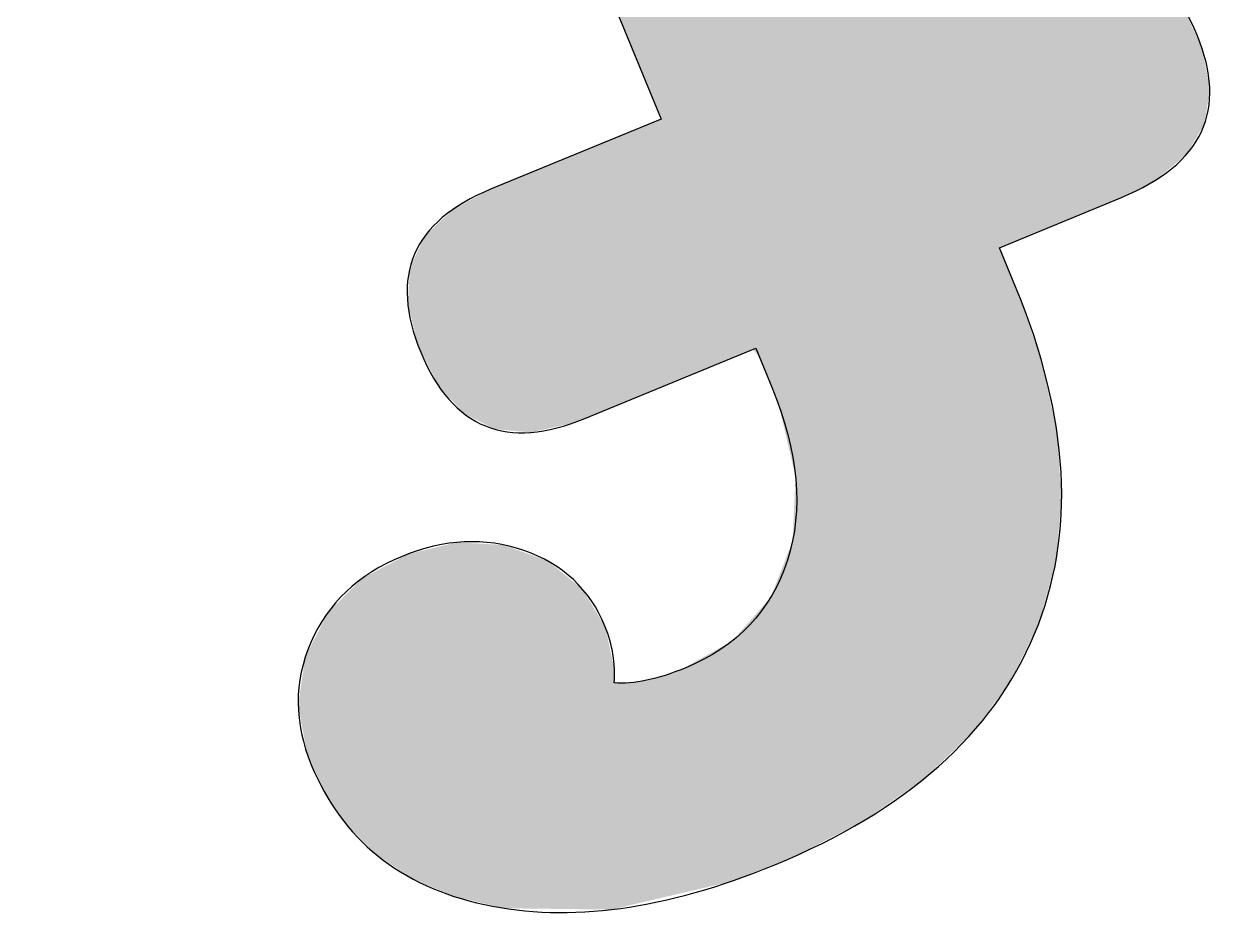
# Model space of a CAD drawing. Extents: x 57 to 94.3, y -56 to -38.7.
# Drawn here: x 72.114 to 75.496, y -48.95 to -46.424 of the extents above; entities that cross this region are included whole.
import ezdxf

# ---------------------------------------------------------------- set-up
doc = ezdxf.new("R2010")
doc.units = 0
doc.layers.add('LAYER_5', color=7, linetype='CONTINUOUS')

# ---------------------------------------------------------------- blocks, each defined once
blk = doc.blocks.new('*U6')
at = {"layer": 'LAYER_5', "color": 7}
for points in [[(73.7898, -46.4132), (73.7898, -44.2846), (73.8013, -46.4411)], [(73.8013, -46.4411), (73.7898, -44.2846), (73.8013, -44.3279)], [(73.8013, -46.4411), (73.8013, -44.3279), (73.8046, -46.449)], [(73.8046, -46.449), (73.8013, -44.3279), (73.8046, -44.3402)], [(73.8046, -46.449), (73.8046, -44.3402), (73.8159, -46.4765)], [(73.8159, -46.4765), (73.8046, -44.3402), (73.8159, -44.3758)], [(73.8159, -46.4765), (73.8159, -44.3758), (73.8284, -46.5068)], [(73.8284, -46.5068), (73.8159, -44.3758), (73.8284, -44.415)], [(73.8284, -46.5068), (73.8284, -44.415), (73.8301, -46.5108)], [(73.8301, -46.5108), (73.8284, -44.415), (73.8301, -44.4203)], [(73.8301, -46.5108), (73.8301, -44.4203), (73.8406, -46.5365)], [(73.8406, -46.5365), (73.8301, -44.4203), (73.8406, -44.4535)], [(73.8406, -46.5365), (73.8406, -44.4535), (73.8492, -46.5572)], [(73.8492, -46.5572), (73.8406, -44.4535), (73.8492, -44.4781)], [(73.8492, -46.5572), (73.8492, -44.4781), (73.8634, -46.5918)], [(73.8634, -46.5918), (73.8492, -44.4781), (73.8634, -44.5191)], [(73.8634, -46.5918), (73.8634, -44.5191), (73.8755, -46.6211)], [(73.8755, -46.6211), (73.8634, -44.5191), (73.8755, -44.5538)], [(73.8755, -46.6211), (73.8755, -44.5538), (73.8871, -46.6493)], [(73.8871, -46.6493), (73.8755, -44.5538), (73.8871, -44.5873)], [(73.8871, -46.6493), (73.8871, -44.5873), (73.8876, -46.6504)], [(73.8876, -46.6504), (73.8871, -44.5873), (73.8876, -44.5886)], [(73.8876, -46.6504), (73.8876, -44.5886), (73.8913, -46.6595)], [(73.8913, -46.6595), (73.8876, -44.5886), (73.8913, -44.5993)], [(73.8913, -46.6595), (73.8913, -44.5993), (73.9014, -46.6839)], [(73.9014, -46.6839), (73.8913, -44.5993), (73.9014, -44.6268)], [(73.9014, -46.6839), (73.9014, -44.6268), (73.9038, -46.6908)], [(73.9038, -46.6908), (73.9014, -44.6268), (73.9038, -44.6336)], [(73.9038, -47.444), (73.9038, -44.6336), (73.9324, -47.4322)], [(73.9324, -47.4322), (73.9038, -44.6336), (73.9324, -44.7116)], [(73.9324, -47.4322), (73.9324, -44.7116), (73.9474, -47.4261)], [(73.9474, -47.4261), (73.9324, -44.7116), (73.9474, -44.7525)], [(73.9474, -47.4261), (73.9474, -44.7525), (73.9521, -47.4241)], [(73.9521, -47.4241), (73.9474, -44.7525), (73.9521, -44.7655)], [(73.9521, -47.4241), (73.9521, -44.7655), (73.9566, -47.4223)], [(73.9566, -47.4223), (73.9521, -44.7655), (73.9566, -44.7777)], [(73.9566, -47.4223), (73.9566, -44.7777), (73.9602, -47.4208)], [(73.9602, -47.4208), (73.9566, -44.7777), (73.9602, -44.7871)], [(73.9602, -47.4208), (73.9602, -44.7871), (74.0364, -47.3894)], [(74.0364, -47.3894), (73.9602, -44.7871), (74.0364, -44.9885)], [(74.0364, -47.3894), (74.0364, -44.9885), (74.0554, -47.3816)], [(74.0554, -47.3816), (74.0364, -44.9885), (74.0554, -45.035)], [(74.0554, -47.3816), (74.0554, -45.035), (74.0815, -47.3708)], [(74.0815, -47.3708), (74.0554, -45.035), (74.0815, -45.099)], [(74.0815, -47.3708), (74.0815, -45.099), (74.0878, -47.3682)], [(74.0878, -47.3682), (74.0815, -45.099), (74.0878, -45.1144)], [(74.0878, -47.3682), (74.0878, -45.1144), (74.0958, -47.3649)], [(74.0958, -47.3649), (74.0878, -45.1144), (74.0958, -45.1341)], [(74.0958, -47.3649), (74.0958, -45.1341), (74.1038, -47.3616)], [(74.1038, -47.3616), (74.0958, -45.1341), (74.1038, -45.1537)], [(74.1038, -47.3616), (74.1038, -45.1537), (74.1201, -47.3549)], [(74.1201, -47.3549), (74.1038, -45.1537), (74.1201, -45.1936)], [(74.1201, -47.3549), (74.1201, -45.1936), (74.1484, -47.3433)], [(74.1484, -47.3433), (74.1201, -45.1936), (74.1484, -45.2628)], [(74.1484, -47.3433), (74.1484, -45.2628), (74.1587, -47.339)], [(74.1587, -47.339), (74.1484, -45.2628), (74.1587, -45.2882)], [(74.1587, -47.339), (74.1587, -45.2882), (74.1611, -47.338)], [(74.1611, -47.338), (74.1587, -45.2882), (74.1611, -45.2943)], [(74.1611, -47.338), (74.1611, -45.2943), (74.1687, -47.3468)], [(74.1687, -47.3468), (74.1611, -45.2943), (74.1687, -45.3129)], [(74.1687, -47.3468), (74.1687, -45.3129), (74.1799, -47.36)], [(74.1799, -47.36), (74.1687, -45.3129), (74.1799, -45.3407)], [(74.1799, -47.36), (74.1799, -45.3407), (74.205, -47.421)], [(74.205, -47.421), (74.1799, -45.3407), (74.205, -45.4026)], [(74.205, -47.421), (74.205, -45.4026), (74.2116, -47.437)], [(74.2116, -47.437), (74.205, -45.4026), (74.2116, -45.4188)], [(74.2116, -47.437), (74.2116, -45.4188), (74.2133, -47.4411)], [(74.2133, -47.4411), (74.2116, -45.4188), (74.2133, -45.423)], [(74.2133, -47.4411), (74.2133, -45.423), (74.2146, -47.4443)], [(74.2146, -47.4443), (74.2133, -45.423), (74.2146, -45.4262)], [(74.2146, -47.4443), (74.2146, -45.4262), (74.2341, -47.4951)], [(74.2341, -47.4951), (74.2146, -45.4262), (74.2341, -45.4744)], [(74.2341, -47.4951), (74.2341, -45.4744), (74.2424, -47.5301)], [(74.2424, -47.5301), (74.2341, -45.4744), (74.2424, -45.4948)], [(74.2424, -47.5301), (74.2424, -45.4948), (74.2485, -47.5561)], [(74.2485, -47.5561), (74.2424, -45.4948), (74.2485, -45.5099)], [(74.2485, -47.5561), (74.2485, -45.5099), (74.273, -47.6603)], [(74.273, -47.6603), (74.2485, -45.5099), (74.273, -45.5705)], [(74.273, -47.6603), (74.273, -45.5705), (74.2813, -47.6952)], [(74.2813, -47.6952), (74.273, -45.5705), (74.2813, -45.5908)], [(74.2813, -48.7617), (74.2813, -45.5908), (74.2824, -48.7613)], [(74.2824, -48.7613), (74.2813, -45.5908), (74.2824, -45.5937)], [(74.2824, -48.7613), (74.2824, -45.5937), (74.3052, -48.7495)], [(74.3052, -48.7495), (74.2824, -45.5937), (74.3052, -45.6498)], [(74.3052, -48.7495), (74.3052, -45.6498), (74.3064, -48.7488)], [(74.3064, -48.7488), (74.3052, -45.6498), (74.3064, -45.6529)], [(74.3064, -48.7488), (74.3064, -45.6529), (74.3261, -48.7386)], [(74.3261, -48.7386), (74.3064, -45.6529), (74.3261, -45.7014)], [(74.3261, -48.7386), (74.3261, -45.7014), (74.3322, -48.7354)], [(74.3322, -48.7354), (74.3261, -45.7014), (74.3322, -45.7166)], [(74.3322, -48.7354), (74.3322, -45.7166), (74.4766, -48.6605)], [(74.4766, -48.6605), (74.3322, -45.7166), (74.4766, -46.0729)], [(74.4766, -48.6605), (74.4766, -46.0729), (74.5804, -48.588)], [(74.5804, -48.588), (74.4766, -46.0729), (74.5804, -46.3291)], [(74.9627, -47.0078), (74.9383, -46.2646), (74.9627, -46.2558)], [(74.9634, -47.0075), (74.9627, -46.2558), (74.9634, -46.2555)], [(74.9627, -47.0078), (74.9627, -46.2558), (74.9634, -47.0075)], [(74.971, -47.0044), (74.9634, -46.2555), (74.971, -46.2528)], [(74.9634, -47.0075), (74.9634, -46.2555), (74.971, -47.0044)], [(74.9946, -46.9947), (74.971, -46.2528), (74.9946, -46.2442)], [(74.971, -47.0044), (74.971, -46.2528), (74.9946, -46.9947)], [(75.0115, -46.9877), (74.9946, -46.2442), (75.0115, -46.2412)], [(74.9946, -46.9947), (74.9946, -46.2442), (75.0115, -46.9877)], [(75.0153, -46.9861), (75.0115, -46.2412), (75.0153, -46.2406)], [(75.0115, -46.9877), (75.0115, -46.2412), (75.0153, -46.9861)], [(75.0288, -46.9806), (75.0153, -46.2406), (75.0288, -46.2382)], [(75.0153, -46.9861), (75.0153, -46.2406), (75.0288, -46.9806)], [(75.1113, -46.9466), (75.0288, -46.2382), (75.1113, -46.2237)], [(75.0288, -46.9806), (75.0288, -46.2382), (75.1113, -46.9466)], [(75.1113, -46.9466), (75.1113, -46.2237), (75.1492, -46.931)], [(75.1492, -46.931), (75.1113, -46.2237), (75.1492, -46.2294)], [(75.1492, -46.931), (75.1492, -46.2294), (75.1953, -46.912)], [(75.1953, -46.912), (75.1492, -46.2294), (75.1953, -46.2363)], [(75.1953, -46.912), (75.1953, -46.2363), (75.2034, -46.9086)], [(75.2034, -46.9086), (75.1953, -46.2363), (75.2034, -46.2375)], [(75.2034, -46.9086), (75.2034, -46.2375), (75.2127, -46.9044)], [(75.2127, -46.9044), (75.2034, -46.2375), (75.2127, -46.2389)], [(75.2127, -46.9044), (75.2127, -46.2389), (75.2353, -46.8942)], [(75.2353, -46.8942), (75.2127, -46.2389), (75.2353, -46.2522)], [(75.2353, -46.8942), (75.2353, -46.2522), (75.2923, -46.8629)], [(75.2923, -46.8629), (75.2353, -46.2522), (75.2923, -46.2857)], [(74.8835, -47.0404), (74.8706, -46.2925), (74.8835, -46.2872)], [(74.8852, -47.0397), (74.8835, -46.2872), (74.8852, -46.2865)], [(74.8835, -47.0404), (74.8835, -46.2872), (74.8852, -47.0397)], [(74.8946, -47.0358), (74.8852, -46.2865), (74.8946, -46.2826)], [(74.8852, -47.0397), (74.8852, -46.2865), (74.8946, -47.0358)], [(74.8995, -47.0338), (74.8946, -46.2826), (74.8995, -46.2806)], [(74.8946, -47.0358), (74.8946, -46.2826), (74.8995, -47.0338)], [(74.9277, -47.0222), (74.8995, -46.2806), (74.9277, -46.269)], [(74.8995, -47.0338), (74.8995, -46.2806), (74.9277, -47.0222)], [(74.9383, -47.0178), (74.9277, -46.269), (74.9383, -46.2646)], [(74.9277, -47.0222), (74.9277, -46.269), (74.9383, -47.0178)], [(74.9383, -47.0178), (74.9383, -46.2646), (74.9627, -47.0078)], [(75.2923, -46.8629), (75.2923, -46.2857), (75.2989, -46.8574)], [(75.2989, -46.8574), (75.2923, -46.2857), (75.2989, -46.2896)], [(75.2989, -46.8574), (75.2989, -46.2896), (75.3699, -46.7983)], [(75.3699, -46.7983), (75.2989, -46.2896), (75.3699, -46.376)], [(74.8544, -48.312), (74.778, -46.3307), (74.8544, -46.2992)], [(74.8669, -47.0473), (74.8544, -46.2992), (74.8669, -46.294)], [(74.8544, -47.0525), (74.8544, -46.2992), (74.8669, -47.0473)], [(74.8706, -47.0458), (74.8669, -46.294), (74.8706, -46.2925)], [(74.8669, -47.0473), (74.8669, -46.294), (74.8706, -47.0458)], [(74.8706, -47.0458), (74.8706, -46.2925), (74.8835, -47.0404)], [(74.5804, -48.588), (74.5804, -46.3291), (74.5944, -48.5782)], [(74.5944, -48.5782), (74.5804, -46.3291), (74.5944, -46.3632)], [(74.7773, -48.4157), (74.6878, -46.3679), (74.7773, -46.3309)], [(74.778, -48.4152), (74.7773, -46.3309), (74.778, -46.3307)], [(74.7773, -48.4157), (74.7773, -46.3309), (74.778, -48.4152)], [(74.778, -48.4152), (74.778, -46.3307), (74.8544, -48.312)], [(74.5944, -48.5782), (74.5944, -46.3632), (74.5991, -48.5749)], [(74.5991, -48.5749), (74.5944, -46.3632), (74.5991, -46.3746)], [(74.5991, -48.5749), (74.5991, -46.3746), (74.6012, -48.5735)], [(74.6012, -48.5735), (74.5991, -46.3746), (74.6012, -46.3794)], [(74.6012, -48.5735), (74.6012, -46.3794), (74.6051, -48.5708)], [(74.6051, -48.5708), (74.6012, -46.3794), (74.6051, -46.3873)], [(74.6051, -48.5708), (74.6051, -46.3873), (74.6121, -48.5659)], [(74.6121, -48.5659), (74.6051, -46.3873), (74.6121, -46.3964)], [(74.6418, -48.5452), (74.627, -46.3929), (74.6418, -46.3868)], [(74.6878, -48.5012), (74.6418, -46.3868), (74.6878, -46.3679)], [(74.6418, -48.5452), (74.6418, -46.3868), (74.6878, -48.5012)], [(74.6878, -48.5012), (74.6878, -46.3679), (74.7773, -48.4157)], [(75.3699, -46.7983), (75.3699, -46.376), (75.3792, -46.7905)], [(75.3792, -46.7905), (75.3699, -46.376), (75.3792, -46.3964)], [(74.627, -48.5555), (74.6121, -46.3964), (74.627, -46.3929)], [(74.6121, -48.5659), (74.6121, -46.3964), (74.627, -48.5555)], [(74.627, -48.5555), (74.627, -46.3929), (74.6418, -48.5452)], [(75.3792, -46.7905), (75.3792, -46.3964), (75.4237, -46.7155)], [(75.4237, -46.7155), (75.3792, -46.3964), (75.4237, -46.4937)], [(75.4237, -46.7155), (75.4237, -46.4937), (75.4301, -46.7048)], [(75.4301, -46.7048), (75.4237, -46.4937), (75.4301, -46.5274)], [(75.4301, -46.7048), (75.4301, -46.5274), (75.4449, -46.6059)], [(73.8913, -47.4492), (73.8876, -46.6975), (73.8913, -46.696)], [(73.9014, -47.445), (73.8913, -46.696), (73.9014, -46.6918)], [(73.8913, -47.4492), (73.8913, -46.696), (73.9014, -47.445)], [(73.9038, -47.444), (73.9014, -46.6918), (73.9038, -46.6908)], [(73.9014, -47.445), (73.9014, -46.6918), (73.9038, -47.444)], [(73.8159, -47.4802), (73.8046, -46.7317), (73.8159, -46.7271)], [(73.8284, -47.4751), (73.8159, -46.7271), (73.8284, -46.7219)], [(73.8159, -47.4802), (73.8159, -46.7271), (73.8284, -47.4751)], [(73.8301, -47.4744), (73.8284, -46.7219), (73.8301, -46.7212)], [(73.8284, -47.4751), (73.8284, -46.7219), (73.8301, -47.4744)], [(73.8406, -47.4701), (73.8301, -46.7212), (73.8406, -46.7169)], [(73.8301, -47.4744), (73.8301, -46.7212), (73.8406, -47.4701)], [(73.8492, -47.4665), (73.8406, -46.7169), (73.8492, -46.7134)], [(73.8406, -47.4701), (73.8406, -46.7169), (73.8492, -47.4665)], [(73.8634, -47.4607), (73.8492, -46.7134), (73.8634, -46.7075)], [(73.8492, -47.4665), (73.8492, -46.7134), (73.8634, -47.4607)], [(73.8755, -47.4557), (73.8634, -46.7075), (73.8755, -46.7025)], [(73.8634, -47.4607), (73.8634, -46.7075), (73.8755, -47.4557)], [(73.8871, -47.4509), (73.8755, -46.7025), (73.8871, -46.6977)], [(73.8755, -47.4557), (73.8755, -46.7025), (73.8871, -47.4509)], [(73.8876, -47.4507), (73.8871, -46.6977), (73.8876, -46.6975)], [(73.8871, -47.4509), (73.8871, -46.6977), (73.8876, -47.4507)], [(73.8876, -47.4507), (73.8876, -46.6975), (73.8913, -47.4492)], [(73.7311, -47.5152), (73.7157, -46.7684), (73.7311, -46.762)], [(73.7406, -47.5113), (73.7311, -46.762), (73.7406, -46.7581)], [(73.7311, -47.5152), (73.7311, -46.762), (73.7406, -47.5113)], [(73.7467, -47.5087), (73.7406, -46.7581), (73.7467, -46.7556)], [(73.7406, -47.5113), (73.7406, -46.7581), (73.7467, -47.5087)], [(73.7642, -47.5016), (73.7467, -46.7556), (73.7642, -46.7484)], [(73.7467, -47.5087), (73.7467, -46.7556), (73.7642, -47.5016)], [(73.7719, -47.4984), (73.7642, -46.7484), (73.7719, -46.7452)], [(73.7642, -47.5016), (73.7642, -46.7484), (73.7719, -47.4984)], [(73.7722, -47.4983), (73.7719, -46.7452), (73.7722, -46.7451)], [(73.7719, -47.4984), (73.7719, -46.7452), (73.7722, -47.4983)], [(73.7728, -47.498), (73.7722, -46.7451), (73.7728, -46.7448)], [(73.7722, -47.4983), (73.7722, -46.7451), (73.7728, -47.498)], [(73.7746, -47.4972), (73.7728, -46.7448), (73.7746, -46.7441)], [(73.7728, -47.498), (73.7728, -46.7448), (73.7746, -47.4972)], [(73.7831, -47.4937), (73.7746, -46.7441), (73.7831, -46.7406)], [(73.7746, -47.4972), (73.7746, -46.7441), (73.7831, -47.4937)], [(73.7877, -47.4918), (73.7831, -46.7406), (73.7877, -46.7387)], [(73.7831, -47.4937), (73.7831, -46.7406), (73.7877, -47.4918)], [(73.7898, -47.491), (73.7877, -46.7387), (73.7898, -46.7378)], [(73.7877, -47.4918), (73.7877, -46.7387), (73.7898, -47.491)], [(73.8013, -47.4863), (73.7898, -46.7378), (73.8013, -46.7331)], [(73.7898, -47.491), (73.7898, -46.7378), (73.8013, -47.4863)], [(73.8046, -47.4849), (73.8013, -46.7331), (73.8046, -46.7317)], [(73.8013, -47.4863), (73.8013, -46.7331), (73.8046, -47.4849)], [(73.8046, -47.4849), (73.8046, -46.7317), (73.8159, -47.4802)], [(73.6545, -47.5456), (73.6291, -46.804), (73.6545, -46.7935)], [(73.6811, -47.5356), (73.6545, -46.7935), (73.6811, -46.7826)], [(73.6545, -47.5456), (73.6545, -46.7935), (73.6811, -47.5356)], [(73.6861, -47.5337), (73.6811, -46.7826), (73.6861, -46.7806)], [(73.6811, -47.5356), (73.6811, -46.7826), (73.6861, -47.5337)], [(73.6925, -47.5311), (73.6861, -46.7806), (73.6925, -46.7779)], [(73.6861, -47.5337), (73.6861, -46.7806), (73.6925, -47.5311)], [(73.703, -47.5268), (73.6925, -46.7779), (73.703, -46.7736)], [(73.6925, -47.5311), (73.6925, -46.7779), (73.703, -47.5268)], [(73.7157, -47.5215), (73.703, -46.7736), (73.7157, -46.7684)], [(73.703, -47.5268), (73.703, -46.7736), (73.7157, -47.5215)], [(73.7157, -47.5215), (73.7157, -46.7684), (73.7311, -47.5152)], [(73.5681, -47.5647), (73.5378, -46.8416), (73.5681, -46.8292)], [(73.5853, -47.5609), (73.5681, -46.8292), (73.5853, -46.8221)], [(73.5681, -47.5647), (73.5681, -46.8292), (73.5853, -47.5609)], [(73.5924, -47.5593), (73.5853, -46.8221), (73.5924, -46.8192)], [(73.5853, -47.5609), (73.5853, -46.8221), (73.5924, -47.5593)], [(73.6291, -47.5512), (73.5924, -46.8192), (73.6291, -46.804)], [(73.5924, -47.5593), (73.5924, -46.8192), (73.6291, -47.5512)], [(73.6291, -47.5512), (73.6291, -46.804), (73.6545, -47.5456)], [(73.4796, -47.5661), (73.476, -46.8671), (73.4796, -46.8656)], [(73.5378, -47.5714), (73.4796, -46.8656), (73.5378, -46.8416)], [(73.4796, -47.5661), (73.4796, -46.8656), (73.5378, -47.5714)], [(73.5378, -47.5714), (73.5378, -46.8416), (73.5681, -47.5647)], [(73.4247, -47.5565), (73.3783, -46.9131), (73.4247, -46.8882)], [(73.436, -47.5622), (73.4247, -46.8882), (73.436, -46.8836)], [(73.4247, -47.5565), (73.4247, -46.8882), (73.436, -47.5622)], [(73.4395, -47.5625), (73.436, -46.8836), (73.4395, -46.8821)], [(73.436, -47.5622), (73.436, -46.8836), (73.4395, -47.5625)], [(73.4616, -47.5645), (73.4395, -46.8821), (73.4616, -46.873)], [(73.4395, -47.5625), (73.4395, -46.8821), (73.4616, -47.5645)], [(73.4637, -47.5647), (73.4616, -46.873), (73.4637, -46.8722)], [(73.4616, -47.5645), (73.4616, -46.873), (73.4637, -47.5647)], [(73.476, -47.5658), (73.4637, -46.8722), (73.476, -46.8671)], [(73.4637, -47.5647), (73.4637, -46.8722), (73.476, -47.5658)], [(73.476, -47.5658), (73.476, -46.8671), (73.4796, -47.5661)], [(73.3492, -47.5181), (73.3297, -46.9392), (73.3492, -46.9287)], [(73.3653, -47.5263), (73.3492, -46.9287), (73.3653, -46.9201)], [(73.3492, -47.5181), (73.3492, -46.9287), (73.3653, -47.5263)], [(73.3783, -47.5329), (73.3653, -46.9201), (73.3783, -46.9131)], [(73.3653, -47.5263), (73.3653, -46.9201), (73.3783, -47.5329)], [(73.3783, -47.5329), (73.3783, -46.9131), (73.4247, -47.5565)], [(73.3176, -47.4834), (73.2773, -46.9842), (73.3176, -46.9457)], [(73.3271, -47.4938), (73.3176, -46.9457), (73.3271, -46.9406)], [(73.3176, -47.4834), (73.3176, -46.9457), (73.3271, -47.4938)], [(73.3297, -47.4967), (73.3271, -46.9406), (73.3297, -46.9392)], [(73.3271, -47.4938), (73.3271, -46.9406), (73.3297, -47.4967)], [(73.3297, -47.4967), (73.3297, -46.9392), (73.3492, -47.5181)], [(73.2773, -47.4391), (73.2586, -47.0021), (73.2773, -46.9842)], [(73.2773, -47.4391), (73.2773, -46.9842), (73.3176, -47.4834)], [(73.2363, -47.357), (73.2208, -47.061), (73.2363, -47.0283)], [(73.2406, -47.3655), (73.2363, -47.0283), (73.2406, -47.0193)], [(73.2363, -47.357), (73.2363, -47.0283), (73.2406, -47.3655)], [(73.2586, -47.4016), (73.2406, -47.0193), (73.2586, -47.0021)], [(73.2406, -47.3655), (73.2406, -47.0193), (73.2586, -47.4016)], [(73.2586, -47.4016), (73.2586, -47.0021), (73.2773, -47.4391)], [(73.2208, -47.3258), (73.2069, -47.0901), (73.2208, -47.061)], [(73.2208, -47.3258), (73.2208, -47.061), (73.2363, -47.357)], [(74.8544, -48.312), (74.8544, -47.0525), (74.8669, -48.2951)], [(74.8669, -48.2951), (74.8544, -47.0525), (74.8669, -47.0829)], [(73.2069, -47.2694), (73.1987, -47.1073), (73.2069, -47.0901)], [(73.2069, -47.2694), (73.2069, -47.0901), (73.2208, -47.3258)], [(74.8669, -48.2951), (74.8669, -47.0829), (74.8706, -48.2901)], [(74.8706, -48.2901), (74.8669, -47.0829), (74.8706, -47.092)], [(74.8706, -48.2901), (74.8706, -47.092), (74.8835, -48.2727)], [(74.8835, -48.2727), (74.8706, -47.092), (74.8835, -47.1233)], [(73.1987, -47.2363), (73.1933, -47.192), (73.1987, -47.1073)], [(73.1987, -47.2363), (73.1987, -47.1073), (73.2069, -47.2694)], [(74.8835, -48.2727), (74.8835, -47.1233), (74.8852, -48.2705)], [(74.8852, -48.2705), (74.8835, -47.1233), (74.8852, -47.1273)], [(74.8852, -48.2705), (74.8852, -47.1273), (74.8946, -48.2512)], [(74.8946, -48.2512), (74.8852, -47.1273), (74.8946, -47.1503)], [(74.8946, -48.2512), (74.8946, -47.1503), (74.8995, -48.2414)], [(74.8995, -48.2414), (74.8946, -47.1503), (74.8995, -47.162)], [(74.8995, -48.2414), (74.8995, -47.162), (74.9277, -48.184)], [(74.9277, -48.184), (74.8995, -47.162), (74.9277, -47.2422)], [(73.1933, -47.214), (73.1921, -47.2094), (73.1933, -47.192)], [(73.1933, -47.214), (73.1933, -47.192), (73.1987, -47.2363)], [(74.9277, -48.184), (74.9277, -47.2422), (74.9383, -48.1624)], [(74.9383, -48.1624), (74.9277, -47.2422), (74.9383, -47.2723)], [(74.9383, -48.1624), (74.9383, -47.2723), (74.9627, -48.1127)], [(74.9627, -48.1127), (74.9383, -47.2723), (74.9627, -47.3418)], [(74.9627, -48.1127), (74.9627, -47.3418), (74.9634, -48.1112)], [(74.9634, -48.1112), (74.9627, -47.3418), (74.9634, -47.3439)], [(74.9634, -48.1112), (74.9634, -47.3439), (74.971, -48.0844)], [(74.971, -48.0844), (74.9634, -47.3439), (74.971, -47.3653)], [(74.971, -48.0844), (74.971, -47.3653), (74.9946, -48.0003)], [(74.9946, -48.0003), (74.971, -47.3653), (74.9946, -47.4729)], [(74.9946, -48.0003), (74.9946, -47.4729), (75.0115, -47.94)], [(75.0115, -47.94), (74.9946, -47.4729), (75.0115, -47.55)], [(75.0115, -47.94), (75.0115, -47.55), (75.0153, -47.9007)], [(75.0153, -47.9007), (75.0115, -47.55), (75.0153, -47.5671)], [(75.0153, -47.9007), (75.0153, -47.5671), (75.0288, -47.7587)], [(74.2813, -48.7617), (74.273, -47.8766), (74.2813, -47.6952)], [(74.273, -48.765), (74.2485, -47.9399), (74.273, -47.8766)], [(74.273, -48.765), (74.273, -47.8766), (74.2813, -48.7617)], [(73.1933, -48.8178), (73.1921, -47.9139), (73.1933, -47.9133)], [(73.1987, -48.8214), (73.1933, -47.9133), (73.1987, -47.912)], [(73.1933, -48.8178), (73.1933, -47.9133), (73.1987, -48.8214)], [(73.2069, -48.8268), (73.1987, -47.912), (73.2069, -47.91)], [(73.1987, -48.8214), (73.1987, -47.912), (73.2069, -48.8268)], [(73.2208, -48.8326), (73.2069, -47.91), (73.2208, -47.9067)], [(73.2069, -48.8268), (73.2069, -47.91), (73.2208, -48.8326)], [(73.2363, -48.8391), (73.2208, -47.9067), (73.2363, -47.903)], [(73.2208, -48.8326), (73.2208, -47.9067), (73.2363, -48.8391)], [(73.2406, -48.8409), (73.2363, -47.903), (73.2406, -47.902)], [(73.2363, -48.8391), (73.2363, -47.903), (73.2406, -48.8409)], [(73.2586, -48.8484), (73.2406, -47.902), (73.2586, -47.8977)], [(73.2406, -48.8409), (73.2406, -47.902), (73.2586, -48.8484)], [(73.2773, -48.8563), (73.2586, -47.8977), (73.2773, -47.8932)], [(73.2586, -48.8484), (73.2586, -47.8977), (73.2773, -48.8563)], [(73.3176, -48.8731), (73.2773, -47.8932), (73.3176, -47.8835)], [(73.2773, -48.8563), (73.2773, -47.8932), (73.3176, -48.8731)], [(73.3271, -48.877), (73.3176, -47.8835), (73.3271, -47.8812)], [(73.3176, -48.8731), (73.3176, -47.8835), (73.3271, -48.877)], [(73.3297, -48.8777), (73.3271, -47.8812), (73.3297, -47.8806)], [(73.3271, -48.877), (73.3271, -47.8812), (73.3297, -48.8777)], [(73.3297, -48.8777), (73.3297, -47.8806), (73.3492, -48.8822)], [(73.3492, -48.8822), (73.3297, -47.8806), (73.3492, -47.8817)], [(73.3492, -48.8822), (73.3492, -47.8817), (73.3653, -48.886)], [(73.3653, -48.886), (73.3492, -47.8817), (73.3653, -47.8825)], [(73.3653, -48.886), (73.3653, -47.8825), (73.3783, -48.889)], [(73.3783, -48.889), (73.3653, -47.8825), (73.3783, -47.8832)], [(73.3783, -48.889), (73.3783, -47.8832), (73.4247, -48.8999)], [(73.4247, -48.8999), (73.3783, -47.8832), (73.4247, -47.8857)], [(73.4247, -48.8999), (73.4247, -47.8857), (73.436, -48.9025)], [(73.436, -48.9025), (73.4247, -47.8857), (73.436, -47.8863)], [(73.436, -48.9025), (73.436, -47.8863), (73.4395, -48.9033)], [(73.4395, -48.9033), (73.436, -47.8863), (73.4395, -47.8865)], [(73.4395, -48.9033), (73.4395, -47.8865), (73.4616, -48.9085)], [(73.4616, -48.9085), (73.4395, -47.8865), (73.4616, -47.8877)], [(73.4616, -48.9085), (73.4616, -47.8877), (73.4637, -48.909)], [(73.4637, -48.909), (73.4616, -47.8877), (73.4637, -47.8884)], [(73.4637, -48.909), (73.4637, -47.8884), (73.476, -48.9091)], [(73.476, -48.9091), (73.4637, -47.8884), (73.476, -47.8929)], [(73.476, -48.9091), (73.476, -47.8929), (73.4796, -48.9092)], [(73.4796, -48.9092), (73.476, -47.8929), (73.4796, -47.8943)], [(73.4796, -48.9092), (73.4796, -47.8943), (73.5378, -48.9098)], [(73.5378, -48.9098), (73.4796, -47.8943), (73.5378, -47.9156)], [(73.1556, -48.7927), (73.127, -47.9486), (73.1556, -47.9334)], [(73.1669, -48.8003), (73.1556, -47.9334), (73.1669, -47.9274)], [(73.1556, -48.7927), (73.1556, -47.9334), (73.1669, -48.8003)], [(73.1921, -48.817), (73.1669, -47.9274), (73.1921, -47.9139)], [(73.1669, -48.8003), (73.1669, -47.9274), (73.1921, -48.817)], [(73.1921, -48.817), (73.1921, -47.9139), (73.1933, -48.8178)], [(73.5378, -48.9098), (73.5378, -47.9156), (73.5681, -48.9102)], [(73.5681, -48.9102), (73.5378, -47.9156), (73.5681, -47.9267)], [(73.5681, -48.9102), (73.5681, -47.9267), (73.5853, -48.9104)], [(73.5853, -48.9104), (73.5681, -47.9267), (73.5853, -47.933)], [(73.5853, -48.9104), (73.5853, -47.933), (73.5924, -48.9105)], [(73.5924, -48.9105), (73.5853, -47.933), (73.5924, -47.9387)], [(73.5924, -48.9105), (73.5924, -47.9387), (73.6291, -48.9109)], [(73.6291, -48.9109), (73.5924, -47.9387), (73.6291, -47.9681)], [(74.2485, -48.7746), (74.2424, -47.9557), (74.2485, -47.9399)], [(74.2485, -48.7746), (74.2485, -47.9399), (74.273, -48.765)], [(73.079, -48.7332), (73.0628, -47.9829), (73.079, -47.9743)], [(73.104, -48.7585), (73.079, -47.9743), (73.104, -47.9609)], [(73.079, -48.7332), (73.079, -47.9743), (73.104, -48.7585)], [(73.127, -48.7738), (73.104, -47.9609), (73.127, -47.9486)], [(73.104, -48.7585), (73.104, -47.9609), (73.127, -48.7738)], [(73.127, -48.7738), (73.127, -47.9486), (73.1556, -48.7927)], [(73.6291, -48.9109), (73.6291, -47.9681), (73.6545, -48.9112)], [(73.6545, -48.9112), (73.6291, -47.9681), (73.6545, -47.9886)], [(74.2341, -48.7803), (74.2146, -48.0274), (74.2341, -47.977)], [(74.2424, -48.7771), (74.2341, -47.977), (74.2424, -47.9557)], [(74.2341, -48.7803), (74.2341, -47.977), (74.2424, -48.7771)], [(74.2424, -48.7771), (74.2424, -47.9557), (74.2485, -48.7746)], [(73.0385, -48.6924), (73.0225, -48.0233), (73.0385, -48.0073)], [(73.0536, -48.7076), (73.0385, -48.0073), (73.0536, -47.9921)], [(73.0385, -48.6924), (73.0385, -48.0073), (73.0536, -48.7076)], [(73.0628, -48.7169), (73.0536, -47.9921), (73.0628, -47.9829)], [(73.0536, -48.7076), (73.0536, -47.9921), (73.0628, -48.7169)], [(73.0628, -48.7169), (73.0628, -47.9829), (73.079, -48.7332)], [(73.6545, -48.9112), (73.6545, -47.9886), (73.6811, -48.9116)], [(73.6811, -48.9116), (73.6545, -47.9886), (73.6811, -48.0099)], [(73.6811, -48.9116), (73.6811, -48.0099), (73.6861, -48.9116)], [(73.6861, -48.9116), (73.6811, -48.0099), (73.6861, -48.018)], [(73.0183, -48.672), (72.9816, -48.0645), (73.0183, -48.0276)], [(73.02, -48.6737), (73.0183, -48.0276), (73.02, -48.0259)], [(73.0183, -48.672), (73.0183, -48.0276), (73.02, -48.6737)], [(73.0225, -48.6763), (73.02, -48.0259), (73.0225, -48.0233)], [(73.02, -48.6737), (73.02, -48.0259), (73.0225, -48.6763)], [(73.0225, -48.6763), (73.0225, -48.0233), (73.0385, -48.6924)], [(73.6861, -48.9116), (73.6861, -48.018), (73.6925, -48.9117)], [(73.6925, -48.9117), (73.6861, -48.018), (73.6925, -48.0285)], [(73.6925, -48.9117), (73.6925, -48.0285), (73.703, -48.9118)], [(73.703, -48.9118), (73.6925, -48.0285), (73.703, -48.0458)], [(73.703, -48.9118), (73.703, -48.0458), (73.7157, -48.912)], [(73.7157, -48.912), (73.703, -48.0458), (73.7157, -48.0666)], [(74.205, -48.7918), (74.1799, -48.071), (74.205, -48.0425)], [(74.2116, -48.7892), (74.205, -48.0425), (74.2116, -48.0351)], [(74.205, -48.7918), (74.205, -48.0425), (74.2116, -48.7892)], [(74.2133, -48.7885), (74.2116, -48.0351), (74.2133, -48.0307)], [(74.2116, -48.7892), (74.2116, -48.0351), (74.2133, -48.7885)], [(74.2146, -48.788), (74.2133, -48.0307), (74.2146, -48.0274)], [(74.2133, -48.7885), (74.2133, -48.0307), (74.2146, -48.788)], [(74.2146, -48.788), (74.2146, -48.0274), (74.2341, -48.7803)], [(72.966, -48.592), (72.95, -48.1122), (72.966, -48.0801)], [(72.9816, -48.6158), (72.966, -48.0801), (72.9816, -48.0645)], [(72.966, -48.592), (72.966, -48.0801), (72.9816, -48.6158)], [(72.9816, -48.6158), (72.9816, -48.0645), (73.0183, -48.672)], [(73.7157, -48.912), (73.7157, -48.0666), (73.7311, -48.9122)], [(73.7311, -48.9122), (73.7157, -48.0666), (73.7311, -48.0919)], [(74.1799, -48.8016), (74.1687, -48.0837), (74.1799, -48.071)], [(74.1799, -48.8016), (74.1799, -48.071), (74.205, -48.7918)], [(72.95, -48.5674), (72.9405, -48.1311), (72.95, -48.1122)], [(72.95, -48.5674), (72.95, -48.1122), (72.966, -48.592)], [(73.7311, -48.9122), (73.7311, -48.0919), (73.7406, -48.9123)], [(73.7406, -48.9123), (73.7311, -48.0919), (73.7406, -48.1076)], [(73.7406, -48.9123), (73.7406, -48.1076), (73.7467, -48.9124)], [(73.7467, -48.9124), (73.7406, -48.1076), (73.7467, -48.1176)], [(74.1484, -48.8141), (74.1201, -48.1387), (74.1484, -48.1067)], [(74.1587, -48.81), (74.1484, -48.1067), (74.1587, -48.095)], [(74.1484, -48.8141), (74.1484, -48.1067), (74.1587, -48.81)], [(74.1611, -48.8091), (74.1587, -48.095), (74.1611, -48.0922)], [(74.1587, -48.81), (74.1587, -48.095), (74.1611, -48.8091)], [(74.1687, -48.8061), (74.1611, -48.0922), (74.1687, -48.0837)], [(74.1611, -48.8091), (74.1611, -48.0922), (74.1687, -48.8061)], [(74.1687, -48.8061), (74.1687, -48.0837), (74.1799, -48.8016)], [(72.9405, -48.5472), (72.9223, -48.1674), (72.9405, -48.1311)], [(72.9405, -48.5472), (72.9405, -48.1311), (72.95, -48.5674)], [(73.7467, -48.9124), (73.7467, -48.1176), (73.7642, -48.9126)], [(73.7642, -48.9126), (73.7467, -48.1176), (73.7642, -48.1994)], [(74.1201, -48.8252), (74.1038, -48.1572), (74.1201, -48.1387)], [(74.1201, -48.8252), (74.1201, -48.1387), (74.1484, -48.8141)], [(72.922, -48.5075), (72.9088, -48.1944), (72.922, -48.1681)], [(72.9223, -48.5084), (72.922, -48.1681), (72.9223, -48.1674)], [(72.922, -48.5075), (72.922, -48.1681), (72.9223, -48.5084)], [(72.9223, -48.5084), (72.9223, -48.1674), (72.9405, -48.5472)], [(74.0815, -48.8381), (74.0554, -48.1845), (74.0815, -48.1697)], [(74.0878, -48.8367), (74.0815, -48.1697), (74.0878, -48.1662)], [(74.0815, -48.8381), (74.0815, -48.1697), (74.0878, -48.8367)], [(74.0958, -48.8348), (74.0878, -48.1662), (74.0958, -48.1617)], [(74.0878, -48.8367), (74.0878, -48.1662), (74.0958, -48.8348)], [(74.1038, -48.8316), (74.0958, -48.1617), (74.1038, -48.1572)], [(74.0958, -48.8348), (74.0958, -48.1617), (74.1038, -48.8316)], [(74.1038, -48.8316), (74.1038, -48.1572), (74.1201, -48.8252)], [(72.9042, -48.447), (72.8844, -48.3362), (72.9042, -48.2036)], [(72.9088, -48.4726), (72.9042, -48.2036), (72.9088, -48.1944)], [(72.9042, -48.447), (72.9042, -48.2036), (72.9088, -48.4726)], [(72.9088, -48.4726), (72.9088, -48.1944), (72.922, -48.5075)], [(73.7642, -48.9126), (73.7642, -48.1994), (73.7719, -48.9107)], [(73.7719, -48.9107), (73.7642, -48.1994), (73.7719, -48.2356)], [(74.0364, -48.8487), (73.9602, -48.2381), (74.0364, -48.1952)], [(74.0554, -48.8443), (74.0364, -48.1952), (74.0554, -48.1845)], [(74.0364, -48.8487), (74.0364, -48.1952), (74.0554, -48.8443)], [(74.0554, -48.8443), (74.0554, -48.1845), (74.0815, -48.8381)], [(73.7719, -48.9107), (73.7719, -48.2356), (73.7722, -48.9107)], [(73.7722, -48.9107), (73.7719, -48.2356), (73.7722, -48.2369)], [(73.7722, -48.2717), (73.7722, -48.2369), (73.7728, -48.2398)], [(73.9324, -48.8731), (73.9038, -48.2562), (73.9324, -48.247)], [(73.9474, -48.8696), (73.9324, -48.247), (73.9474, -48.2422)], [(73.9324, -48.8731), (73.9324, -48.247), (73.9474, -48.8696)], [(73.9521, -48.8685), (73.9474, -48.2422), (73.9521, -48.2407)], [(73.9474, -48.8696), (73.9474, -48.2422), (73.9521, -48.8685)], [(73.9566, -48.8674), (73.9521, -48.2407), (73.9566, -48.2393)], [(73.9521, -48.8685), (73.9521, -48.2407), (73.9566, -48.8674)], [(73.9602, -48.8666), (73.9566, -48.2393), (73.9602, -48.2381)], [(73.9566, -48.8674), (73.9566, -48.2393), (73.9602, -48.8666)], [(73.9602, -48.8666), (73.9602, -48.2381), (74.0364, -48.8487)], [(73.7722, -48.9107), (73.7722, -48.2717), (73.7728, -48.9105)], [(73.7728, -48.9105), (73.7722, -48.2717), (73.7728, -48.2718)], [(73.7728, -48.9105), (73.7728, -48.2718), (73.7746, -48.9101)], [(73.7746, -48.9101), (73.7728, -48.2718), (73.7746, -48.2721)], [(73.7746, -48.9101), (73.7746, -48.2721), (73.7831, -48.9081)], [(73.7831, -48.9081), (73.7746, -48.2721), (73.7831, -48.2734)], [(73.7831, -48.9081), (73.7831, -48.2734), (73.7877, -48.907)], [(73.7877, -48.907), (73.7831, -48.2734), (73.7877, -48.274)], [(73.7877, -48.907), (73.7877, -48.274), (73.7898, -48.9065)], [(73.7898, -48.9065), (73.7877, -48.274), (73.7898, -48.2744)], [(73.7898, -48.9065), (73.7898, -48.2744), (73.8013, -48.9039)], [(73.8013, -48.9039), (73.7898, -48.2744), (73.8013, -48.2761)], [(73.8046, -48.9031), (73.8013, -48.2761), (73.8046, -48.2756)], [(73.8013, -48.9039), (73.8013, -48.2761), (73.8046, -48.9031)], [(73.8159, -48.9004), (73.8046, -48.2756), (73.8159, -48.2739)], [(73.8046, -48.9031), (73.8046, -48.2756), (73.8159, -48.9004)], [(73.8284, -48.8975), (73.8159, -48.2739), (73.8284, -48.2721)], [(73.8159, -48.9004), (73.8159, -48.2739), (73.8284, -48.8975)], [(73.8301, -48.8971), (73.8284, -48.2721), (73.8301, -48.2719)], [(73.8284, -48.8975), (73.8284, -48.2721), (73.8301, -48.8971)], [(73.8406, -48.8946), (73.8301, -48.2719), (73.8406, -48.2703)], [(73.8301, -48.8971), (73.8301, -48.2719), (73.8406, -48.8946)], [(73.8492, -48.8926), (73.8406, -48.2703), (73.8492, -48.2691)], [(73.8406, -48.8946), (73.8406, -48.2703), (73.8492, -48.8926)], [(73.8634, -48.8893), (73.8492, -48.2691), (73.8634, -48.267)], [(73.8492, -48.8926), (73.8492, -48.2691), (73.8634, -48.8893)], [(73.8755, -48.8864), (73.8634, -48.267), (73.8755, -48.2653)], [(73.8634, -48.8893), (73.8634, -48.267), (73.8755, -48.8864)], [(73.8871, -48.8837), (73.8755, -48.2653), (73.8871, -48.2616)], [(73.8755, -48.8864), (73.8755, -48.2653), (73.8871, -48.8837)], [(73.8876, -48.8836), (73.8871, -48.2616), (73.8876, -48.2614)], [(73.8871, -48.8837), (73.8871, -48.2616), (73.8876, -48.8836)], [(73.8913, -48.8827), (73.8876, -48.2614), (73.8913, -48.2602)], [(73.8876, -48.8836), (73.8876, -48.2614), (73.8913, -48.8827)], [(73.9014, -48.8804), (73.8913, -48.2602), (73.9014, -48.257)], [(73.8913, -48.8827), (73.8913, -48.2602), (73.9014, -48.8804)], [(73.9038, -48.8798), (73.9014, -48.257), (73.9038, -48.2562)], [(73.9014, -48.8804), (73.9014, -48.257), (73.9038, -48.8798)], [(73.9038, -48.8798), (73.9038, -48.2562), (73.9324, -48.8731)]]:
    blk.add_solid(points, dxfattribs=at)
blk = doc.blocks.new('BLOCK_2')
at = {"layer": 'LAYER_5'}
blk.add_open_spline([(73.7467, -48.1176), (73.7674, -48.1679), (73.776, -48.2205), (73.7719, -48.2756), (73.827, -48.2796), (73.8932, -48.2656), (73.971, -48.2337), (74.1171, -48.1735), (74.2129, -48.0725), (74.2587, -47.9308), (74.3045, -47.789), (74.2897, -47.6269), (74.2146, -47.4443), (74.2146, -47.4443), (74.1695, -47.3346), (74.1695, -47.3346), (74.1695, -47.3346), (73.6899, -47.5322), (73.6899, -47.5322), (73.4708, -47.6226), (73.3168, -47.5604), (73.2286, -47.3458), (73.1401, -47.131), (73.2055, -46.9787), (73.4246, -46.8883), (73.4246, -46.8883), (73.9042, -46.6907), (73.9042, -46.6907), (73.9042, -46.6907), (73.0346, -44.5811), (73.0346, -44.5811), (73.004, -44.5189), (72.9702, -44.4955), (72.9337, -44.5106), (72.9382, -44.5087), (72.9289, -44.5151), (72.9058, -44.5301), (72.8824, -44.5449), (72.85, -44.5664), (72.808, -44.5943), (72.7897, -44.6019), (72.7745, -44.6107), (72.7628, -44.621), (72.7418, -44.6348), (72.7222, -44.6457), (72.7039, -44.6533), (72.6857, -44.6608), (72.6722, -44.6664), (72.6629, -44.6701), (72.4393, -44.7623), (72.2857, -44.708), (72.203, -44.5072), (72.1145, -44.2924), (72.1961, -44.1334), (72.4473, -44.0299), (72.4883, -44.013), (72.5396, -43.9947), (72.6006, -43.9747), (72.6619, -43.9548), (72.7311, -43.9344), (72.8076, -43.9134), (72.8893, -43.8905), (72.9561, -43.8711), (73.0081, -43.8549), (73.0601, -43.8387), (73.1046, -43.8232), (73.1411, -43.8082), (73.2644, -43.7574), (73.3733, -43.7043), (73.468, -43.6494), (73.5511, -43.6044), (73.6186, -43.5674), (73.6706, -43.5379), (73.7226, -43.5085), (73.7623, -43.4881), (73.7898, -43.4768), (74.0499, -43.3696), (74.2242, -43.4232), (74.3128, -43.6378), (74.3448, -43.7155), (74.3403, -43.7987), (74.2997, -43.8878), (74.2587, -43.9766), (74.1925, -44.0399), (74.1012, -44.0776), (74.0647, -44.0926), (74.033, -44.1029), (74.0062, -44.1088), (73.9789, -44.1144), (73.95, -44.1186), (73.9187, -44.1206), (73.8921, -44.1208), (73.8677, -44.1258), (73.8446, -44.1353), (73.8219, -44.1446), (73.8036, -44.1522), (73.7898, -44.1579), (73.7671, -44.1672), (73.7647, -44.2002), (73.7826, -44.2569), (73.8057, -44.3647), (73.8928, -44.6148), (74.0434, -45.0067), (74.1374, -45.2351), (74.2297, -45.4615), (74.3193, -45.6863), (74.4092, -45.9109), (74.5023, -46.1398), (74.5984, -46.3727), (74.6056, -46.3908), (74.6118, -46.3991), (74.6163, -46.3973), (74.6163, -46.3973), (74.9384, -46.2645), (74.9384, -46.2645), (75.162, -46.1724), (75.3191, -46.2359), (75.4094, -46.455), (75.4958, -46.665), (75.4252, -46.8171), (75.1968, -46.9113), (75.1968, -46.9113), (74.8543, -47.0524), (74.8543, -47.0524), (74.8543, -47.0524), (74.8995, -47.162), (74.8995, -47.162), (75.0517, -47.5318), (75.0697, -47.857), (74.9529, -48.1376), (74.8361, -48.4181), (74.5929, -48.6344), (74.2229, -48.7869), (73.9169, -48.9129), (73.6451, -48.9502), (73.4074, -48.8985), (73.17, -48.8468), (73.0078, -48.7159), (72.9213, -48.5059), (72.8724, -48.3871), (72.872, -48.2725), (72.9199, -48.1619), (72.9678, -48.0513), (73.0532, -47.9707), (73.1766, -47.9199), (73.2954, -47.871), (73.4091, -47.8655), (73.5183, -47.9034), (73.6275, -47.9411), (73.7037, -48.0126), (73.7467, -48.1176)], degree=3, knots=[0, 0, 0, 0, 1, 1, 1, 2, 2, 2, 3, 3, 3, 4, 4, 4, 5, 5, 5, 6, 6, 6, 7, 7, 7, 8, 8, 8, 9, 9, 9, 10, 10, 10, 11, 11, 11, 12, 12, 12, 13, 13, 13, 14, 14, 14, 15, 15, 15, 16, 16, 16, 17, 17, 17, 18, 18, 18, 19, 19, 19, 20, 20, 20, 21, 21, 21, 22, 22, 22, 23, 23, 23, 24, 24, 24, 25, 25, 25, 26, 26, 26, 27, 27, 27, 28, 28, 28, 29, 29, 29, 30, 30, 30, 31, 31, 31, 32, 32, 32, 33, 33, 33, 34, 34, 34, 35, 35, 35, 36, 36, 36, 37, 37, 37, 38, 38, 38, 39, 39, 39, 40, 40, 40, 41, 41, 41, 42, 42, 42, 43, 43, 43, 44, 44, 44, 45, 45, 45, 46, 46, 46, 47, 47, 47, 48, 48, 48, 49, 49, 49, 50, 50, 50, 50], dxfattribs=at)
at = {"layer": 'LAYER_5', "color": 7}
blk.add_blockref('*U6', (0, 0), dxfattribs=at)

msp = doc.modelspace()

# ---------------------------------------------------------------- block references
at = {"layer": 'LAYER_5'}
msp.add_blockref('BLOCK_2', (0, 0), dxfattribs=at)

doc.saveas('drawing.dxf')
